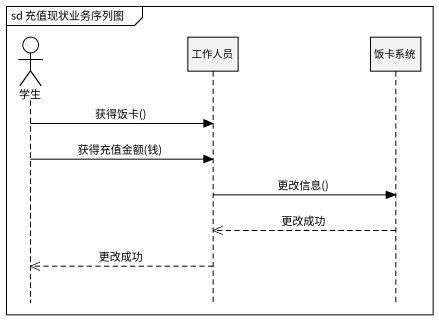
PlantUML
@startuml
mainframe sd 充值现状业务序列图
hide footbox
actor 学生
participant 工作人员
participant 饭卡系统

学生 -> 工作人员 : 获得饭卡()
学生 -> 工作人员 : 获得充值金额(钱)
工作人员 -> 饭卡系统 : 更改信息()
饭卡系统 -->> 工作人员 : 更改成功
工作人员 -->> 学生 : 更改成功
@enduml
